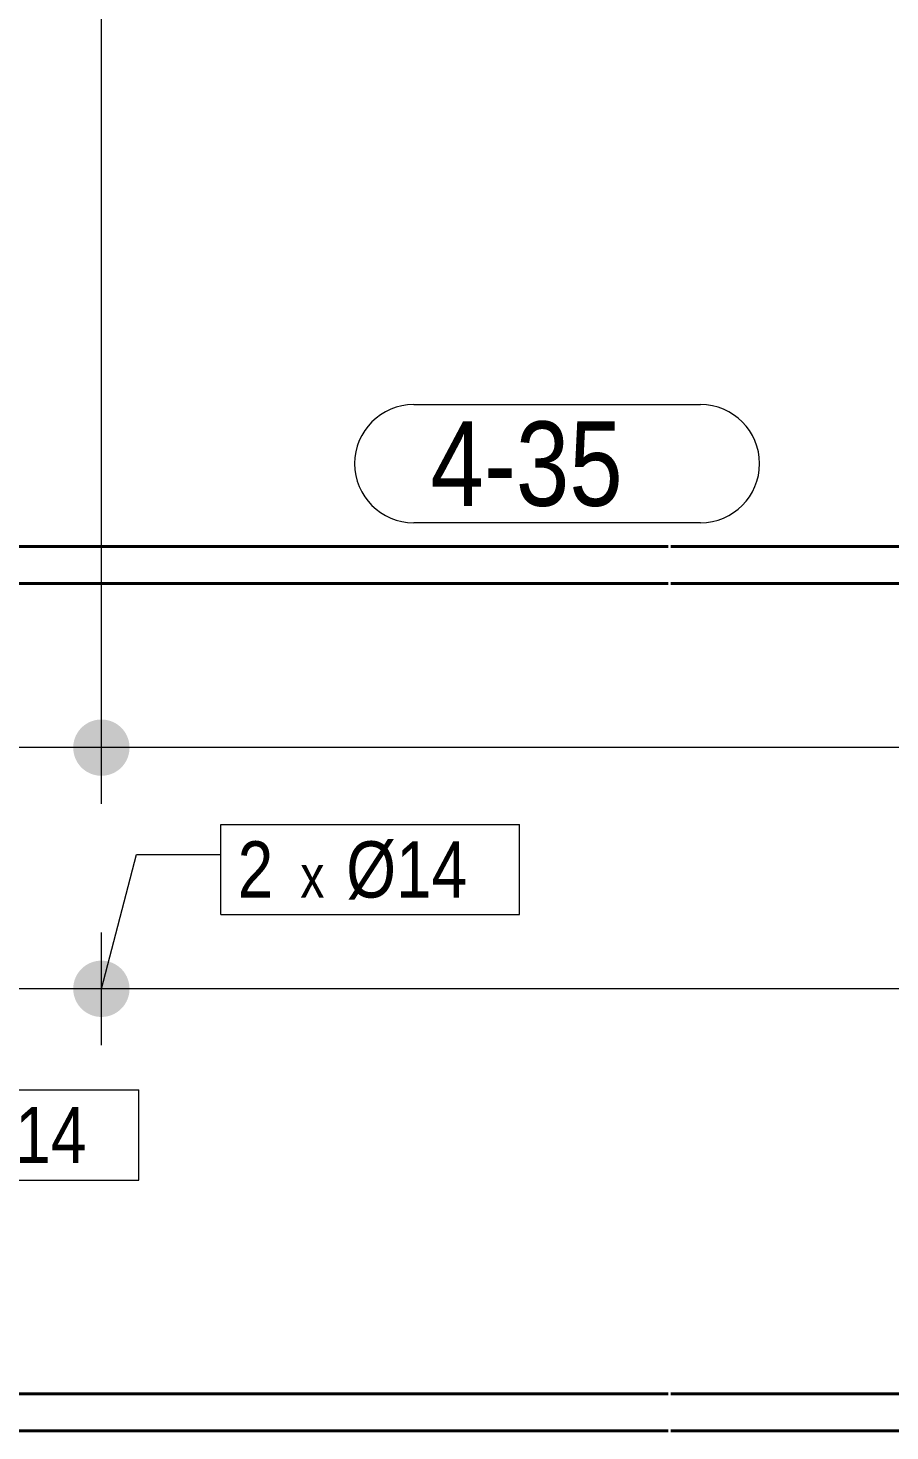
# Model space of a CAD drawing. Header units: millimetres. Extents: x 2 to 287, y 5 to 195.
# Drawn here: x 92.91 to 123.53, y 94.24 to 144.1 of the extents above; entities that cross this region are included whole.
import ezdxf

# ---------------------------------------------------------------- set-up
doc = ezdxf.new("R2010")
doc.units = ezdxf.units.MM
for name, color, linetype, lineweight in [('Boulon', 7, 'Continuous', 0), ('Cotation', 7, 'Continuous', 0), ('Désignation boulon', 3, 'Continuous', 0), ('Piece', 2, 'Continuous', 0), ('Repère pièce', 3, 'Continuous', 0)]:
    doc.layers.add(name, color=color, linetype=linetype, lineweight=lineweight)
doc.styles.add('ARIAL', font='ARIAL.TTF')
doc.styles.add('COMIC_SANS_MS', font='COMIC.TTF')

# ---------------------------------------------------------------- blocks, each defined once
blk = doc.blocks.new('*A6')
at = {"layer": 'Boulon'}
for points in [[(96.514, 118.5), (96.513, 118.475), (96.512, 118.451), (96.51, 118.426), (96.507, 118.402), (96.504, 118.378), (96.5, 118.353), (96.495, 118.329), (96.49, 118.305), (96.484, 118.281), (96.478, 118.258), (96.471, 118.234), (96.464, 118.211), (96.456, 118.188), (96.447, 118.165), (96.438, 118.142), (96.429, 118.119), (96.418, 118.097), (96.408, 118.075), (96.396, 118.053), (96.385, 118.032), (96.372, 118.01), (96.359, 117.989), (96.346, 117.969), (96.332, 117.949), (96.318, 117.929), (96.303, 117.909), (96.287, 117.89), (96.272, 117.871), (96.255, 117.853), (96.239, 117.835), (96.222, 117.817), (96.204, 117.8), (96.186, 117.783), (96.168, 117.767), (96.149, 117.751), (96.13, 117.736), (96.11, 117.721), (96.09, 117.707), (96.07, 117.693), (96.049, 117.68), (96.029, 117.667), (96.007, 117.654), (95.986, 117.642), (95.964, 117.631), (95.942, 117.62), (95.92, 117.61), (95.897, 117.601), (95.874, 117.591), (95.851, 117.583), (95.828, 117.575), (95.805, 117.567), (95.781, 117.561), (95.757, 117.554), (95.734, 117.549), (95.71, 117.544), (95.685, 117.539), (95.661, 117.535), (95.637, 117.532), (95.612, 117.529), (95.588, 117.527), (95.564, 117.526), (95.539, 117.525), (95.514, 117.524), (95.49, 117.525), (95.465, 117.526), (95.441, 117.527), (95.416, 117.529), (95.392, 117.532), (95.368, 117.535), (95.343, 117.539), (95.319, 117.544), (95.295, 117.549), (95.271, 117.554), (95.248, 117.561), (95.224, 117.567), (95.201, 117.575), (95.178, 117.583), (95.155, 117.591), (95.132, 117.601), (95.109, 117.61), (95.087, 117.62), (95.065, 117.631), (95.043, 117.642), (95.022, 117.654), (95, 117.667), (94.979, 117.68), (94.959, 117.693), (94.939, 117.707), (94.919, 117.721), (94.899, 117.736), (94.88, 117.751), (94.861, 117.767), (94.843, 117.783), (94.825, 117.8), (94.807, 117.817), (94.79, 117.835), (94.773, 117.853), (94.757, 117.871), (94.741, 117.89), (94.726, 117.909), (94.711, 117.929), (94.697, 117.949), (94.683, 117.969), (94.67, 117.989), (94.657, 118.01), (94.644, 118.032), (94.633, 118.053), (94.621, 118.075), (94.61, 118.097), (94.6, 118.119), (94.591, 118.142), (94.581, 118.165), (94.573, 118.188), (94.565, 118.211), (94.557, 118.234), (94.551, 118.258), (94.544, 118.281), (94.539, 118.305), (94.534, 118.329), (94.529, 118.353), (94.525, 118.378), (94.522, 118.402), (94.519, 118.426), (94.517, 118.451), (94.516, 118.475), (94.515, 118.5), (94.514, 118.524), (94.515, 118.549), (94.516, 118.573), (94.517, 118.598), (94.519, 118.622), (94.522, 118.647), (94.525, 118.671), (94.529, 118.695), (94.534, 118.719), (94.539, 118.744), (94.544, 118.767), (94.551, 118.791), (94.557, 118.815), (94.565, 118.838), (94.573, 118.861), (94.581, 118.884), (94.591, 118.907), (94.6, 118.93), (94.61, 118.952), (94.621, 118.974), (94.633, 118.996), (94.644, 119.017), (94.657, 119.039), (94.67, 119.059), (94.683, 119.08), (94.697, 119.1), (94.711, 119.12), (94.726, 119.14), (94.741, 119.159), (94.757, 119.178), (94.773, 119.196), (94.79, 119.214), (94.807, 119.232), (94.825, 119.249), (94.843, 119.265), (94.861, 119.282), (94.88, 119.297), (94.899, 119.313), (94.919, 119.328), (94.939, 119.342), (94.959, 119.356), (94.979, 119.369), (95, 119.382), (95.022, 119.394), (95.043, 119.406), (95.065, 119.418), (95.087, 119.428), (95.109, 119.439), (95.132, 119.448), (95.155, 119.457), (95.178, 119.466), (95.201, 119.474), (95.224, 119.481), (95.248, 119.488), (95.271, 119.494), (95.295, 119.5), (95.319, 119.505), (95.343, 119.51), (95.368, 119.514), (95.392, 119.517), (95.416, 119.52), (95.441, 119.522), (95.465, 119.523), (95.49, 119.524), (95.514, 119.524), (95.539, 119.524), (95.564, 119.523), (95.588, 119.522), (95.612, 119.52), (95.637, 119.517), (95.661, 119.514), (95.685, 119.51), (95.71, 119.505), (95.734, 119.5), (95.757, 119.494), (95.781, 119.488), (95.805, 119.481), (95.828, 119.474), (95.851, 119.466), (95.874, 119.457), (95.897, 119.448), (95.92, 119.439), (95.942, 119.428), (95.964, 119.418), (95.986, 119.406), (96.007, 119.394), (96.029, 119.382), (96.049, 119.369), (96.07, 119.356), (96.09, 119.342), (96.11, 119.328), (96.13, 119.313), (96.149, 119.297), (96.168, 119.282), (96.186, 119.265), (96.204, 119.249), (96.222, 119.232), (96.239, 119.214), (96.255, 119.196), (96.272, 119.178), (96.287, 119.159), (96.303, 119.14), (96.318, 119.12), (96.332, 119.1), (96.346, 119.08), (96.359, 119.059), (96.372, 119.039), (96.385, 119.017), (96.396, 118.996), (96.408, 118.974), (96.418, 118.952), (96.429, 118.93), (96.438, 118.907), (96.447, 118.884), (96.456, 118.861), (96.464, 118.838), (96.471, 118.815), (96.478, 118.791), (96.484, 118.767), (96.49, 118.744), (96.495, 118.719), (96.5, 118.695), (96.504, 118.671), (96.507, 118.647), (96.51, 118.622), (96.512, 118.598), (96.513, 118.573), (96.514, 118.549), (96.514, 118.524)], [(96.514, 109.928), (96.513, 109.904), (96.512, 109.879), (96.51, 109.855), (96.507, 109.831), (96.504, 109.806), (96.5, 109.782), (96.495, 109.758), (96.49, 109.734), (96.484, 109.71), (96.478, 109.686), (96.471, 109.663), (96.464, 109.639), (96.456, 109.616), (96.447, 109.593), (96.438, 109.57), (96.429, 109.548), (96.418, 109.525), (96.408, 109.503), (96.396, 109.482), (96.385, 109.46), (96.372, 109.439), (96.359, 109.418), (96.346, 109.397), (96.332, 109.377), (96.318, 109.357), (96.303, 109.338), (96.287, 109.319), (96.272, 109.3), (96.255, 109.281), (96.239, 109.263), (96.222, 109.246), (96.204, 109.229), (96.186, 109.212), (96.168, 109.196), (96.149, 109.18), (96.13, 109.165), (96.11, 109.15), (96.09, 109.135), (96.07, 109.122), (96.049, 109.108), (96.029, 109.095), (96.007, 109.083), (95.986, 109.071), (95.964, 109.06), (95.942, 109.049), (95.92, 109.039), (95.897, 109.029), (95.874, 109.02), (95.851, 109.011), (95.828, 109.003), (95.805, 108.996), (95.781, 108.989), (95.757, 108.983), (95.734, 108.977), (95.71, 108.972), (95.685, 108.968), (95.661, 108.964), (95.637, 108.96), (95.612, 108.958), (95.588, 108.956), (95.564, 108.954), (95.539, 108.953), (95.514, 108.953), (95.49, 108.953), (95.465, 108.954), (95.441, 108.956), (95.416, 108.958), (95.392, 108.96), (95.368, 108.964), (95.343, 108.968), (95.319, 108.972), (95.295, 108.977), (95.271, 108.983), (95.248, 108.989), (95.224, 108.996), (95.201, 109.003), (95.178, 109.011), (95.155, 109.02), (95.132, 109.029), (95.109, 109.039), (95.087, 109.049), (95.065, 109.06), (95.043, 109.071), (95.022, 109.083), (95, 109.095), (94.979, 109.108), (94.959, 109.122), (94.939, 109.135), (94.919, 109.15), (94.899, 109.165), (94.88, 109.18), (94.861, 109.196), (94.843, 109.212), (94.825, 109.229), (94.807, 109.246), (94.79, 109.263), (94.773, 109.281), (94.757, 109.3), (94.741, 109.319), (94.726, 109.338), (94.711, 109.357), (94.697, 109.377), (94.683, 109.397), (94.67, 109.418), (94.657, 109.439), (94.644, 109.46), (94.633, 109.482), (94.621, 109.503), (94.61, 109.525), (94.6, 109.548), (94.591, 109.57), (94.581, 109.593), (94.573, 109.616), (94.565, 109.639), (94.557, 109.663), (94.551, 109.686), (94.544, 109.71), (94.539, 109.734), (94.534, 109.758), (94.529, 109.782), (94.525, 109.806), (94.522, 109.831), (94.519, 109.855), (94.517, 109.879), (94.516, 109.904), (94.515, 109.928), (94.514, 109.953), (94.515, 109.978), (94.516, 110.002), (94.517, 110.027), (94.519, 110.051), (94.522, 110.075), (94.525, 110.1), (94.529, 110.124), (94.534, 110.148), (94.539, 110.172), (94.544, 110.196), (94.551, 110.22), (94.557, 110.243), (94.565, 110.267), (94.573, 110.29), (94.581, 110.313), (94.591, 110.336), (94.6, 110.358), (94.61, 110.381), (94.621, 110.403), (94.633, 110.424), (94.644, 110.446), (94.657, 110.467), (94.67, 110.488), (94.683, 110.509), (94.697, 110.529), (94.711, 110.549), (94.726, 110.568), (94.741, 110.587), (94.757, 110.606), (94.773, 110.625), (94.79, 110.643), (94.807, 110.66), (94.825, 110.677), (94.843, 110.694), (94.861, 110.71), (94.88, 110.726), (94.899, 110.741), (94.919, 110.756), (94.939, 110.771), (94.959, 110.784), (94.979, 110.798), (95, 110.811), (95.022, 110.823), (95.043, 110.835), (95.065, 110.846), (95.087, 110.857), (95.109, 110.867), (95.132, 110.877), (95.155, 110.886), (95.178, 110.895), (95.201, 110.903), (95.224, 110.91), (95.248, 110.917), (95.271, 110.923), (95.295, 110.929), (95.319, 110.934), (95.343, 110.938), (95.368, 110.942), (95.392, 110.945), (95.416, 110.948), (95.441, 110.95), (95.465, 110.952), (95.49, 110.953), (95.514, 110.953), (95.539, 110.953), (95.564, 110.952), (95.588, 110.95), (95.612, 110.948), (95.637, 110.945), (95.661, 110.942), (95.685, 110.938), (95.71, 110.934), (95.734, 110.929), (95.757, 110.923), (95.781, 110.917), (95.805, 110.91), (95.828, 110.903), (95.851, 110.895), (95.874, 110.886), (95.897, 110.877), (95.92, 110.867), (95.942, 110.857), (95.964, 110.846), (95.986, 110.835), (96.007, 110.823), (96.029, 110.811), (96.049, 110.798), (96.07, 110.784), (96.09, 110.771), (96.11, 110.756), (96.13, 110.741), (96.149, 110.726), (96.168, 110.71), (96.186, 110.694), (96.204, 110.677), (96.222, 110.66), (96.239, 110.643), (96.255, 110.625), (96.272, 110.606), (96.287, 110.587), (96.303, 110.568), (96.318, 110.549), (96.332, 110.529), (96.346, 110.509), (96.359, 110.488), (96.372, 110.467), (96.385, 110.446), (96.396, 110.424), (96.408, 110.403), (96.418, 110.381), (96.429, 110.358), (96.438, 110.336), (96.447, 110.313), (96.456, 110.29), (96.464, 110.267), (96.471, 110.243), (96.478, 110.22), (96.484, 110.196), (96.49, 110.172), (96.495, 110.148), (96.5, 110.124), (96.504, 110.1), (96.507, 110.075), (96.51, 110.051), (96.512, 110.027), (96.513, 110.002), (96.514, 109.978), (96.514, 109.953)]]:
    blk.add_hatch(color=256, dxfattribs=at).paths.add_polyline_path(points, flags=17)
at = {"layer": 'Boulon', "linetype": 'Continuous', "lineweight": 0}
for p, q in [((95.514, 116.524), (95.514, 120.524)), ((97.514, 118.524), (93.514, 118.524)), ((95.514, 107.953), (95.514, 111.953)), ((97.514, 109.953), (93.514, 109.953))]:
    blk.add_line(p, q, dxfattribs=at)
blk = doc.blocks.new('*A9')
at = {"layer": 'Piece', "color": 2, "linetype": 'Continuous', "lineweight": 40}
for p, q in [((115.652959, 125.667261), (63.0902, 125.667261)), ((168.315717, 125.667261), (115.752959, 125.667261)), ((115.652959, 124.352975), (68.965997, 124.352975)), ((125.897425, 124.352975), (115.752959, 124.352975)), ((115.652959, 95.552975), (63.0902, 95.552975)), ((168.315717, 95.552975), (115.752959, 95.552975)), ((63.0902, 94.23869), (115.652959, 94.23869)), ((115.752959, 94.23869), (168.315717, 94.23869))]:
    blk.add_line(p, q, dxfattribs=at)
blk = doc.blocks.new('*A26')
at = {"layer": 'Cotation', "linetype": 'Continuous', "lineweight": 0}
blk.add_line((134.891, 109.953), (67.146, 109.953), dxfattribs=at)
blk = doc.blocks.new('*A27')
at = {"layer": 'Cotation', "linetype": 'Continuous', "lineweight": 0}
for p, q in [((134.891, 118.524), (67.146, 118.524)), ((134.891, 109.953), (67.146, 109.953))]:
    blk.add_line(p, q, dxfattribs=at)
blk = doc.blocks.new('*A28')
at = {"layer": 'Cotation', "linetype": 'Continuous', "lineweight": 0}
blk.add_line((134.891, 118.524), (67.146, 118.524), dxfattribs=at)
blk = doc.blocks.new('*A33')
at = {"layer": 'Cotation'}
for points in [[(83.203, 152.618), (83.178, 152.62), (83.152, 152.623), (83.127, 152.628), (83.102, 152.633), (83.078, 152.64), (83.054, 152.648), (83.03, 152.657), (83.006, 152.668), (82.984, 152.679), (82.961, 152.692), (82.94, 152.705), (82.919, 152.72), (82.899, 152.736), (82.88, 152.752), (82.861, 152.77), (82.843, 152.788), (82.827, 152.808), (82.811, 152.828), (82.796, 152.849), (82.783, 152.87), (82.77, 152.892), (82.759, 152.915), (82.748, 152.939), (82.739, 152.962), (82.731, 152.987), (82.724, 153.011), (82.719, 153.036), (82.714, 153.061), (82.711, 153.087), (82.709, 153.112), (82.709, 153.138), (82.709, 153.163), (82.711, 153.189), (82.714, 153.214), (82.719, 153.239), (82.724, 153.264), (82.731, 153.289), (82.739, 153.313), (82.748, 153.337), (82.759, 153.36), (82.77, 153.383), (82.783, 153.405), (82.796, 153.426), (82.811, 153.447), (82.827, 153.467), (82.843, 153.487), (82.861, 153.505), (82.88, 153.523), (82.899, 153.54), (82.919, 153.555), (82.94, 153.57), (82.961, 153.584), (82.984, 153.596), (83.006, 153.608), (83.03, 153.618), (83.054, 153.627), (83.078, 153.635), (83.102, 153.642), (83.127, 153.648), (83.152, 153.652), (83.178, 153.655), (83.203, 153.657), (83.229, 153.658), (83.254, 153.657), (83.28, 153.655), (83.305, 153.652), (83.33, 153.648), (83.355, 153.642), (83.38, 153.635), (83.404, 153.627), (83.428, 153.618), (83.451, 153.608), (83.474, 153.596), (83.496, 153.584), (83.518, 153.57), (83.538, 153.555), (83.559, 153.54), (83.578, 153.523), (83.596, 153.505), (83.614, 153.487), (83.631, 153.467), (83.646, 153.447), (83.661, 153.426), (83.675, 153.405), (83.687, 153.383), (83.699, 153.36), (83.709, 153.337), (83.718, 153.313), (83.726, 153.289), (83.733, 153.264), (83.739, 153.239), (83.743, 153.214), (83.746, 153.189), (83.748, 153.163), (83.749, 153.138), (83.748, 153.112), (83.746, 153.087), (83.743, 153.061), (83.739, 153.036), (83.733, 153.011), (83.726, 152.987), (83.718, 152.962), (83.709, 152.939), (83.699, 152.915), (83.687, 152.892), (83.675, 152.87), (83.661, 152.849), (83.646, 152.828), (83.631, 152.808), (83.614, 152.788), (83.596, 152.77), (83.578, 152.752), (83.559, 152.736), (83.538, 152.72), (83.518, 152.705), (83.496, 152.692), (83.474, 152.679), (83.451, 152.668), (83.428, 152.657), (83.404, 152.648), (83.38, 152.64), (83.355, 152.633), (83.33, 152.628), (83.305, 152.623), (83.28, 152.62), (83.254, 152.618), (83.229, 152.618)], [(95.489, 152.618), (95.463, 152.62), (95.438, 152.623), (95.413, 152.628), (95.388, 152.633), (95.363, 152.64), (95.339, 152.648), (95.315, 152.657), (95.292, 152.668), (95.269, 152.679), (95.247, 152.692), (95.226, 152.705), (95.205, 152.72), (95.185, 152.736), (95.165, 152.752), (95.147, 152.77), (95.129, 152.788), (95.112, 152.808), (95.097, 152.828), (95.082, 152.849), (95.068, 152.87), (95.056, 152.892), (95.044, 152.915), (95.034, 152.939), (95.025, 152.962), (95.017, 152.987), (95.01, 153.011), (95.004, 153.036), (95, 153.061), (94.997, 153.087), (94.995, 153.112), (94.994, 153.138), (94.995, 153.163), (94.997, 153.189), (95, 153.214), (95.004, 153.239), (95.01, 153.264), (95.017, 153.289), (95.025, 153.313), (95.034, 153.337), (95.044, 153.36), (95.056, 153.383), (95.068, 153.405), (95.082, 153.426), (95.097, 153.447), (95.112, 153.467), (95.129, 153.487), (95.147, 153.505), (95.165, 153.523), (95.185, 153.54), (95.205, 153.555), (95.226, 153.57), (95.247, 153.584), (95.269, 153.596), (95.292, 153.608), (95.315, 153.618), (95.339, 153.627), (95.363, 153.635), (95.388, 153.642), (95.413, 153.648), (95.438, 153.652), (95.463, 153.655), (95.489, 153.657), (95.514, 153.658), (95.54, 153.657), (95.565, 153.655), (95.591, 153.652), (95.616, 153.648), (95.641, 153.642), (95.665, 153.635), (95.69, 153.627), (95.713, 153.618), (95.737, 153.608), (95.76, 153.596), (95.782, 153.584), (95.803, 153.57), (95.824, 153.555), (95.844, 153.54), (95.864, 153.523), (95.882, 153.505), (95.9, 153.487), (95.916, 153.467), (95.932, 153.447), (95.947, 153.426), (95.96, 153.405), (95.973, 153.383), (95.985, 153.36), (95.995, 153.337), (96.004, 153.313), (96.012, 153.289), (96.019, 153.264), (96.024, 153.239), (96.029, 153.214), (96.032, 153.189), (96.034, 153.163), (96.034, 153.138), (96.034, 153.112), (96.032, 153.087), (96.029, 153.061), (96.024, 153.036), (96.019, 153.011), (96.012, 152.987), (96.004, 152.962), (95.995, 152.939), (95.985, 152.915), (95.973, 152.892), (95.96, 152.87), (95.947, 152.849), (95.932, 152.828), (95.916, 152.808), (95.9, 152.788), (95.882, 152.77), (95.864, 152.752), (95.844, 152.736), (95.824, 152.72), (95.803, 152.705), (95.782, 152.692), (95.76, 152.679), (95.737, 152.668), (95.713, 152.657), (95.69, 152.648), (95.665, 152.64), (95.641, 152.633), (95.616, 152.628), (95.591, 152.623), (95.565, 152.62), (95.54, 152.618), (95.514, 152.618)]]:
    blk.add_hatch(color=256, dxfattribs=at).paths.add_polyline_path(points, flags=17)
at = {"layer": 'Cotation', "linetype": 'Continuous', "lineweight": 0}
for p, q in [((95.514, 119.524), (95.514, 165.631)), ((83.229, 119.524), (83.229, 161.991)), ((83.229, 154.178), (83.229, 152.098)), ((95.514, 154.178), (95.514, 152.098)), ((84.269, 153.138), (82.189, 153.138)), ((83.229, 153.138), (82.189, 153.138)), ((83.229, 153.138), (95.514, 153.138)), ((96.554, 153.138), (94.474, 153.138)), ((95.514, 153.138), (96.554, 153.138))]:
    blk.add_line(p, q, dxfattribs=at)
at = {"layer": 'Cotation'}
for p in [(83.229, 153.138), (95.514, 153.138)]:
    blk.add_point(p, dxfattribs=at)
at = {"layer": 'Cotation', "style": 'ARIAL', "width": 0.85}
blk.add_text('2180', height=2.6, rotation=90.0002, dxfattribs=at).set_placement((94.474, 157.918))
blk.add_text('86', height=2.6, dxfattribs=at).set_placement((87.443, 154.258))
blk = doc.blocks.new('*A34')
at = {"layer": 'Cotation'}
for points in [[(95.489, 152.618), (95.463, 152.62), (95.438, 152.623), (95.413, 152.628), (95.388, 152.633), (95.363, 152.64), (95.339, 152.648), (95.315, 152.657), (95.292, 152.668), (95.269, 152.679), (95.247, 152.692), (95.226, 152.705), (95.205, 152.72), (95.185, 152.736), (95.165, 152.752), (95.147, 152.77), (95.129, 152.788), (95.112, 152.808), (95.097, 152.828), (95.082, 152.849), (95.068, 152.87), (95.056, 152.892), (95.044, 152.915), (95.034, 152.939), (95.025, 152.962), (95.017, 152.987), (95.01, 153.011), (95.004, 153.036), (95, 153.061), (94.997, 153.087), (94.995, 153.112), (94.994, 153.138), (94.995, 153.163), (94.997, 153.189), (95, 153.214), (95.004, 153.239), (95.01, 153.264), (95.017, 153.289), (95.025, 153.313), (95.034, 153.337), (95.044, 153.36), (95.056, 153.383), (95.068, 153.405), (95.082, 153.426), (95.097, 153.447), (95.112, 153.467), (95.129, 153.487), (95.147, 153.505), (95.165, 153.523), (95.185, 153.54), (95.205, 153.555), (95.226, 153.57), (95.247, 153.584), (95.269, 153.596), (95.292, 153.608), (95.315, 153.618), (95.339, 153.627), (95.363, 153.635), (95.388, 153.642), (95.413, 153.648), (95.438, 153.652), (95.463, 153.655), (95.489, 153.657), (95.514, 153.658), (95.54, 153.657), (95.565, 153.655), (95.591, 153.652), (95.616, 153.648), (95.641, 153.642), (95.665, 153.635), (95.69, 153.627), (95.713, 153.618), (95.737, 153.608), (95.76, 153.596), (95.782, 153.584), (95.803, 153.57), (95.824, 153.555), (95.844, 153.54), (95.864, 153.523), (95.882, 153.505), (95.9, 153.487), (95.916, 153.467), (95.932, 153.447), (95.947, 153.426), (95.96, 153.405), (95.973, 153.383), (95.985, 153.36), (95.995, 153.337), (96.004, 153.313), (96.012, 153.289), (96.019, 153.264), (96.024, 153.239), (96.029, 153.214), (96.032, 153.189), (96.034, 153.163), (96.034, 153.138), (96.034, 153.112), (96.032, 153.087), (96.029, 153.061), (96.024, 153.036), (96.019, 153.011), (96.012, 152.987), (96.004, 152.962), (95.995, 152.939), (95.985, 152.915), (95.973, 152.892), (95.96, 152.87), (95.947, 152.849), (95.932, 152.828), (95.916, 152.808), (95.9, 152.788), (95.882, 152.77), (95.864, 152.752), (95.844, 152.736), (95.824, 152.72), (95.803, 152.705), (95.782, 152.692), (95.76, 152.679), (95.737, 152.668), (95.713, 152.657), (95.69, 152.648), (95.665, 152.64), (95.641, 152.633), (95.616, 152.628), (95.591, 152.623), (95.565, 152.62), (95.54, 152.618), (95.514, 152.618)], [(135.866, 152.618), (135.841, 152.62), (135.815, 152.623), (135.79, 152.628), (135.765, 152.633), (135.741, 152.64), (135.716, 152.648), (135.692, 152.657), (135.669, 152.668), (135.646, 152.679), (135.624, 152.692), (135.603, 152.705), (135.582, 152.72), (135.562, 152.736), (135.542, 152.752), (135.524, 152.77), (135.506, 152.788), (135.49, 152.808), (135.474, 152.828), (135.459, 152.849), (135.445, 152.87), (135.433, 152.892), (135.421, 152.915), (135.411, 152.939), (135.402, 152.962), (135.394, 152.987), (135.387, 153.011), (135.381, 153.036), (135.377, 153.061), (135.374, 153.087), (135.372, 153.112), (135.371, 153.138), (135.372, 153.163), (135.374, 153.189), (135.377, 153.214), (135.381, 153.239), (135.387, 153.264), (135.394, 153.289), (135.402, 153.313), (135.411, 153.337), (135.421, 153.36), (135.433, 153.383), (135.445, 153.405), (135.459, 153.426), (135.474, 153.447), (135.49, 153.467), (135.506, 153.487), (135.524, 153.505), (135.542, 153.523), (135.562, 153.54), (135.582, 153.555), (135.603, 153.57), (135.624, 153.584), (135.646, 153.596), (135.669, 153.608), (135.692, 153.618), (135.716, 153.627), (135.741, 153.635), (135.765, 153.642), (135.79, 153.648), (135.815, 153.652), (135.841, 153.655), (135.866, 153.657), (135.891, 153.658), (135.917, 153.657), (135.942, 153.655), (135.968, 153.652), (135.993, 153.648), (136.018, 153.642), (136.042, 153.635), (136.067, 153.627), (136.09, 153.618), (136.114, 153.608), (136.137, 153.596), (136.159, 153.584), (136.18, 153.57), (136.201, 153.555), (136.221, 153.54), (136.241, 153.523), (136.259, 153.505), (136.277, 153.487), (136.293, 153.467), (136.309, 153.447), (136.324, 153.426), (136.337, 153.405), (136.35, 153.383), (136.362, 153.36), (136.372, 153.337), (136.381, 153.313), (136.389, 153.289), (136.396, 153.264), (136.401, 153.239), (136.406, 153.214), (136.409, 153.189), (136.411, 153.163), (136.411, 153.138), (136.411, 153.112), (136.409, 153.087), (136.406, 153.061), (136.401, 153.036), (136.396, 153.011), (136.389, 152.987), (136.381, 152.962), (136.372, 152.939), (136.362, 152.915), (136.35, 152.892), (136.337, 152.87), (136.324, 152.849), (136.309, 152.828), (136.293, 152.808), (136.277, 152.788), (136.259, 152.77), (136.241, 152.752), (136.221, 152.736), (136.201, 152.72), (136.18, 152.705), (136.159, 152.692), (136.137, 152.679), (136.114, 152.668), (136.09, 152.657), (136.067, 152.648), (136.042, 152.64), (136.018, 152.633), (135.993, 152.628), (135.968, 152.623), (135.942, 152.62), (135.917, 152.618), (135.891, 152.618)]]:
    blk.add_hatch(color=256, dxfattribs=at).paths.add_polyline_path(points, flags=17)
at = {"layer": 'Cotation', "linetype": 'Continuous', "lineweight": 0}
for p, q in [((95.514, 119.524), (95.514, 165.631)), ((135.891, 119.524), (135.891, 161.991)), ((95.514, 154.178), (95.514, 152.098)), ((135.891, 154.178), (135.891, 152.098)), ((96.554, 153.138), (94.474, 153.138)), ((95.514, 153.138), (94.474, 153.138)), ((95.514, 153.138), (135.891, 153.138)), ((136.931, 153.138), (134.851, 153.138)), ((135.891, 153.138), (136.931, 153.138))]:
    blk.add_line(p, q, dxfattribs=at)
at = {"layer": 'Cotation'}
for p in [(95.514, 153.138), (135.891, 153.138)]:
    blk.add_point(p, dxfattribs=at)
at = {"layer": 'Cotation', "style": 'ARIAL', "width": 0.85}
blk.add_text('2824', height=2.6, rotation=90.0002, dxfattribs=at).set_placement((134.851, 154.278))
blk.add_text('644', height=2.6, dxfattribs=at).set_placement((112.81, 154.258))
blk = doc.blocks.new('*A42')
at = {"layer": 'Désignation boulon', "linetype": 'Continuous', "lineweight": 0}
for p, q in [((83.228722, 109.952975), (83.228722, 105.290309)), ((86.228722, 106.356975), (96.844347, 106.356975)), ((86.228722, 103.156975), (86.228722, 106.356975)), ((96.844347, 103.156975), (96.844347, 106.356975)), ((83.228722, 105.290309), (86.228722, 105.290309)), ((86.228722, 103.156975), (96.844347, 103.156975))]:
    blk.add_line(p, q, dxfattribs=at)
at = {"layer": 'Désignation boulon', "style": 'COMIC_SANS_MS', "width": 0.85}
for s, height, p in [('2', 2, (86.828722, 103.756975)), ('Ø14', 2, (90.687316, 103.756975)), ('x', 1.5, (89.056652, 103.756975))]:
    blk.add_text(s, height=height, dxfattribs=at).set_placement(p)
blk = doc.blocks.new('*A43')
at = {"layer": 'Désignation boulon', "linetype": 'Continuous', "lineweight": 0}
for p, q in [((99.757036, 115.795575), (110.372661, 115.795575)), ((99.757036, 112.595575), (99.757036, 115.795575)), ((110.372661, 112.595575), (110.372661, 115.795575)), ((95.514436, 109.952975), (96.757036, 114.728909)), ((96.757036, 114.728909), (99.757036, 114.728909)), ((99.757036, 112.595575), (110.372661, 112.595575))]:
    blk.add_line(p, q, dxfattribs=at)
at = {"layer": 'Désignation boulon', "style": 'COMIC_SANS_MS', "width": 0.85}
for s, height, p in [('2', 2, (100.357036, 113.195575)), ('Ø14', 2, (104.21563, 113.195575)), ('x', 1.5, (102.584966, 113.195575))]:
    blk.add_text(s, height=height, dxfattribs=at).set_placement(p)
blk = doc.blocks.new('*A48')
at = {"layer": 'Repère pièce', "linetype": 'Continuous', "lineweight": 0}
for p, q in [((106.611648, 130.717261), (116.802859, 130.717261)), ((116.802859, 126.517261), (106.611648, 126.517261))]:
    blk.add_line(p, q, dxfattribs=at)
for centre, start, end in [((106.611648, 128.617261), 90, 270), ((116.802859, 128.617261), 270, 90)]:
    blk.add_arc(centre, 2.1, start, end, dxfattribs=at)
at = {"layer": 'Repère pièce', "style": 'COMIC_SANS_MS', "width": 0.85}
blk.add_text('4-35', height=3, dxfattribs=at).set_placement((107.211648, 127.117261))

msp = doc.modelspace()

# ---------------------------------------------------------------- block references
at = {"lineweight": 0}
for name in ['*A33', '*A34', '*A48', '*A28', '*A9', '*A6', '*A27', '*A43', '*A26', '*A42']:
    msp.add_blockref(name, (0, 0), dxfattribs=at)

doc.saveas('drawing.dxf')
